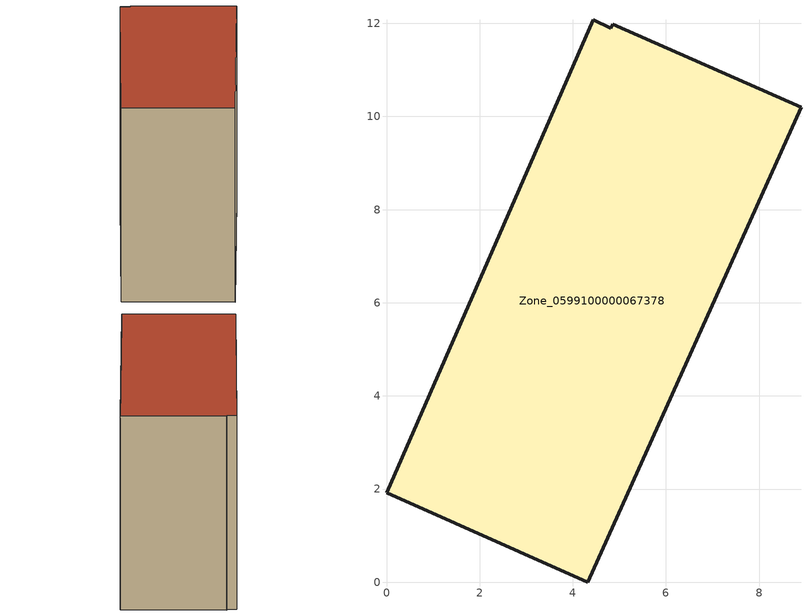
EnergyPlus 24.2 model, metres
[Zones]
Zone_0599100000067378
 floor ground (C_G): 4.86,11.98 8.9,10.2 4.32,0 0,1.92 4.44,12.07 4.82,11.9 z0
 wall outside (C_F): 4.32,0 8.9,10.2 4.86,11.98 4.82,11.9 4.44,12.07 0,1.92 4.32,0 z0:8.71
 roof outside (C_R): 8.9,10.2 4.86,11.98 4.82,11.9 4.44,12.07 0,1.92 4.32,0 z8.71
[BUILDING]
Pand.0599100000067378: North Axis=0; Terrain=City; Loads Convergence Tolerance Value=0.04; Temperature Convergence Tolerance Value=0.4; Solar Distribution=FullExterior; Maximum Number of Warmup Days=25; Minimum Number of Warmup Days=1
[Site:Location]
Rotterdam.The.Hague.AP_ZH_NLD Design_Conditions: Latitude=51.96; Longitude=4.45; Time Zone=1; Elevation=-4.5
[SITE:GROUNDTEMPERATURE:BUILDINGSURFACE]
18, 18, 18, 18, 18, 18, 18, 18, 18, 18, 18, 18
[MATERIAL] Thermal Absorptance=0.9; Solar Absorptance=0.7; Visible Absorptance=0.7
Name | Roughness | Thickness | Conductivity | Density | Specific Heat
G.TI.1975-1991 | MediumSmooth | 0.15 | 0.288461 | 540 | 1210
F.TI.1975-1991 | Rough | 0.3 | 0.230769 | 1920 | 840
R.TI.1975-1991 | MediumRough | 0.2 | 0.153846 | 1500 | 1000
[CONSTRUCTION]
C_G: G.TI.1975-1991
C_F: F.TI.1975-1991
C_R: R.TI.1975-1991
[ZONE]
Zone_0599100000067378: Type=1; Multiplier=1; Ceiling Height=Autocalculate; Volume=Autocalculate; Floor Area=autocalculate; Part of Total Floor Area=Yes
[ZONEINFILTRATION:DESIGNFLOWRATE]
Infil_Zone_0599100000067378: Zone or ZoneList or Space or SpaceList=Zone_0599100000067378; Schedule=AlwaysOn; Design Flow Rate Calculation Method=Flow/Area; Flow Rate per Floor Area=0.003; Constant Term Coefficient=1; Temperature Term Coefficient=0; Velocity Term Coefficient=0; Velocity Squared Term Coefficient=0
[HVACTEMPLATE:ZONE:IDEALLOADSAIRSYSTEM]
Zone_0599100000067378: Maximum Heating Supply Air Temperature=50; Minimum Cooling Supply Air Temperature=13; Maximum Heating Supply Air Humidity Ratio=0.0156; Minimum Cooling Supply Air Humidity Ratio=0.0077; Heating Limit=NoLimit; Cooling Limit=NoLimit; Dehumidification Control Type=ConstantSensibleHeatRatio; Cooling Sensible Heat Ratio=0.7; Dehumidification Setpoint=60; Humidification Control Type=None; Humidification Setpoint=30; Outdoor Air Method=None; Outdoor Air Flow Rate per Person=0.00944; Outdoor Air Flow Rate per Zone Floor Area=0; Outdoor Air Flow Rate per Zone=0; Demand Controlled Ventilation Type=None; Outdoor Air Economizer Type=NoEconomizer; Heat Recovery Type=None; Sensible Heat Recovery Effectiveness=0.7; Latent Heat Recovery Effectiveness=0.65
[ZONECONTROL:THERMOSTAT]
ThermostatControl_Zone_0599100000067378: Zone or ZoneList=Zone_0599100000067378; Control Type Schedule=DualSetpointControlType; Control 1=Thermostat_Zone_0599100000067378; Temperature Difference Between Cutout And Setpoint=0
[THERMOSTATSETPOINT:DUALSETPOINT]
Thermostat_Zone_0599100000067378: Heating Setpoint Temperature Schedule=HeatingSetpoint_Zone_0599100000067378; Cooling Setpoint Temperature Schedule=CoolingSetpoint_Zone_0599100000067378
[SCHEDULE:COMPACT]
HeatingSetpoint_Zone_0599100000067378: Through: 12/31, For: AllDays, Until: 24:00, 21
CoolingSetpoint_Zone_0599100000067378: Through: 12/31, For: AllDays, Until: 24:00, 24
DualSetpointControlType: Through: 12/31, For: AllDays, Until: 24:00, 4
AlwaysOn: Through: 12/31, For: AllDays, Until: 24:00, 1
